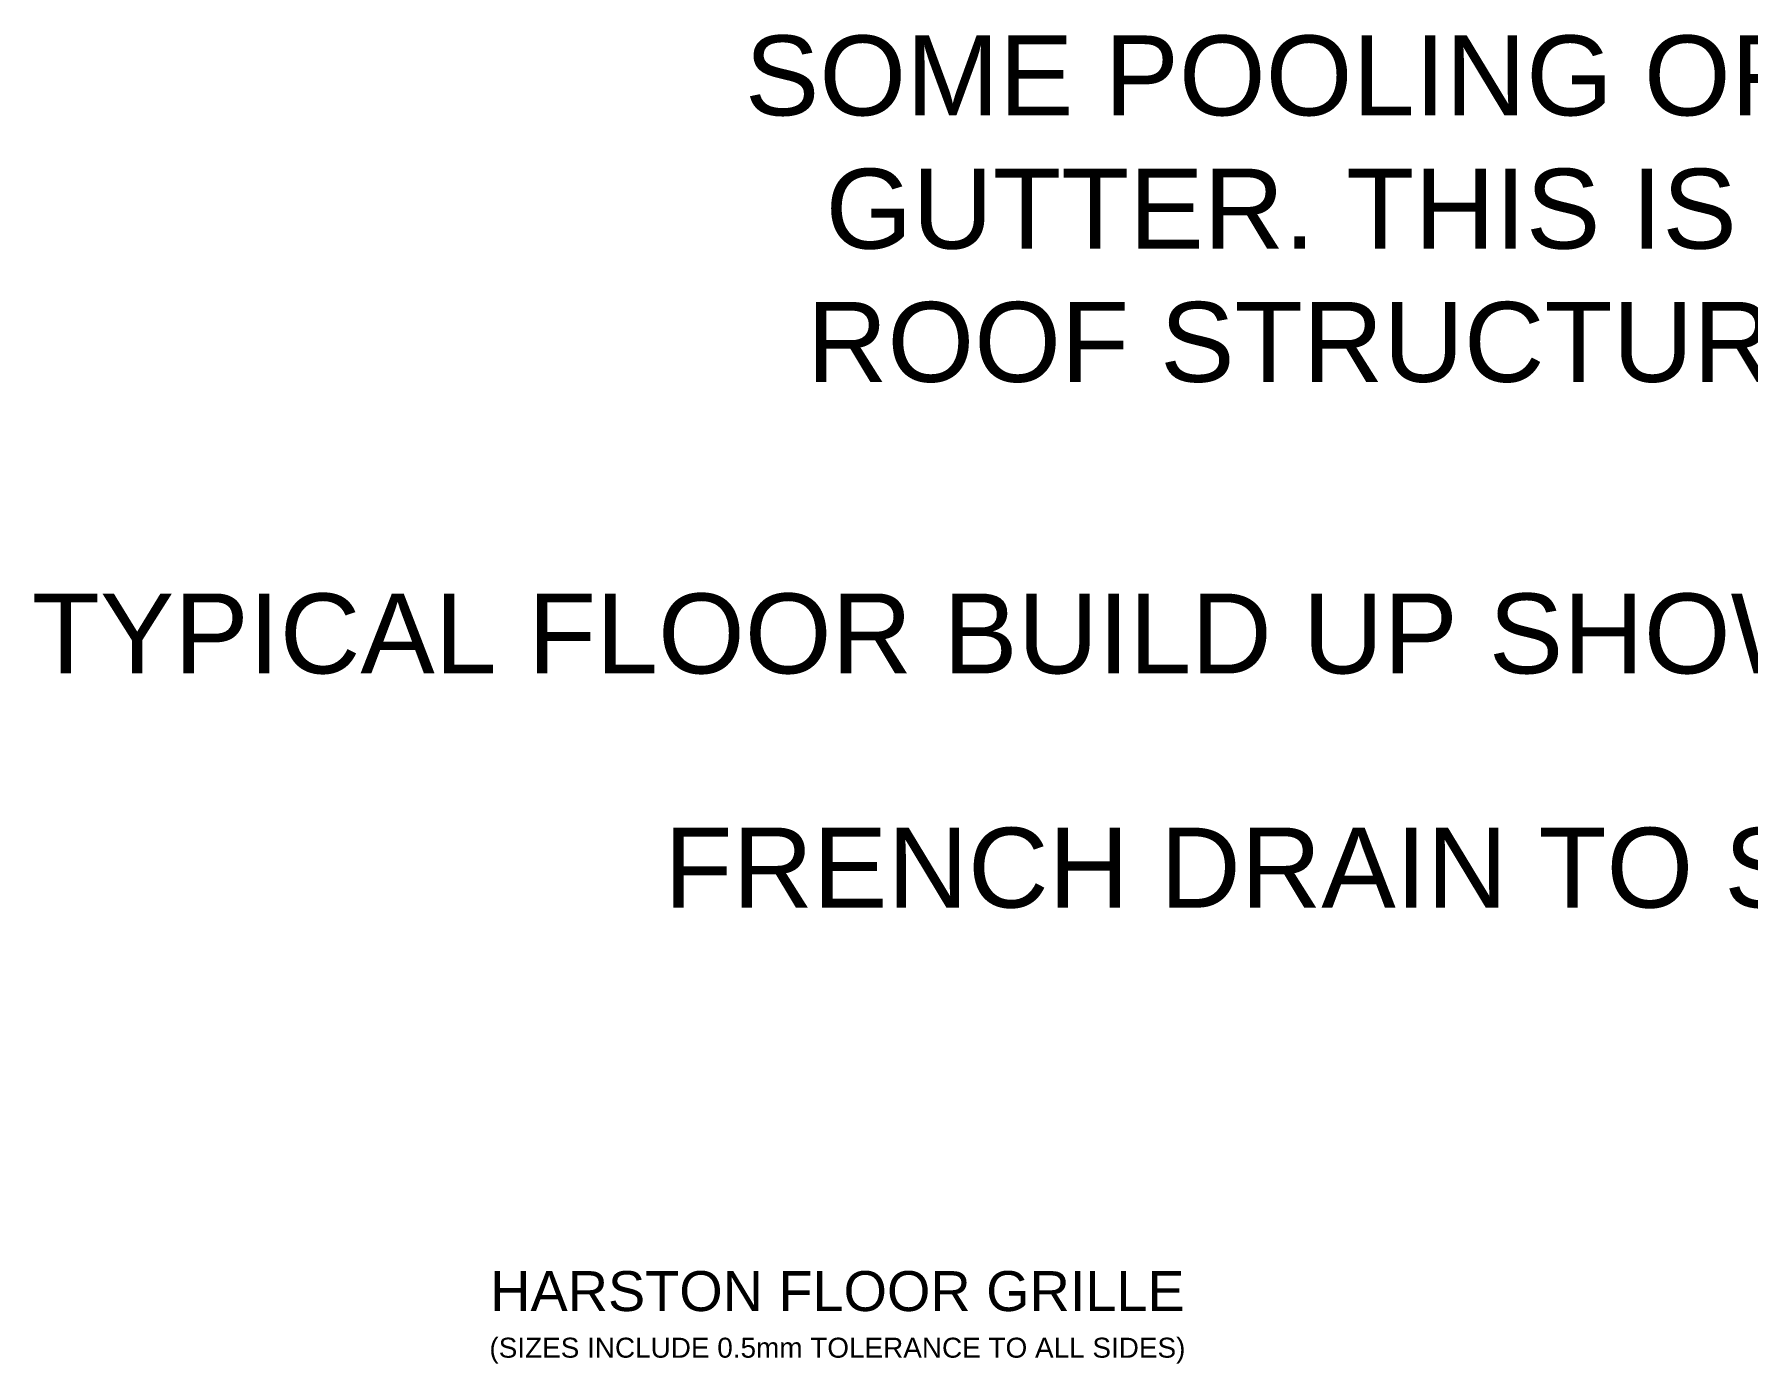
# Model space of a CAD drawing. Header units: millimetres. Extents: x 0 to 23312, y -3206 to 11448.
# Drawn here: x 10783 to 11641, y 6190 to 6855 of the extents above; entities that cross this region are included whole.
import ezdxf

# ---------------------------------------------------------------- set-up
doc = ezdxf.new("R2010")
doc.units = ezdxf.units.MM
doc.header["$LTSCALE"] = 10
doc.layers.add('02 - Notes & Text', color=251, linetype='Continuous')
doc.layers.add('31 - Elevation Column', color=7, linetype='Continuous')
doc.styles.add('1-20', font='romans.shx', dxfattribs={"width": 0.8, "height": 40})

msp = doc.modelspace()

# ---------------------------------------------------------------- texts
at = {"layer": '02 - Notes & Text', "color": 3, "char_height": 40, "attachment_point": 5, "style": '1-20'}
for s, insert, width in [('\\A1;{\\fArial|b0|i0|c0|p34;\\W1;SOME POOLING OF WATER MAY OCCUR IN THE GUTTER. THIS IS NOT DETRIMENTAL TO THE ROOF STRUCTURE AND IS TO BE EXPECTED.}', (11789.136, 6767.817), 1328.33135), ('\\A1;{\\fArial|b0|i0|c0|p34;\\W1;TYPICAL FLOOR BUILD UP SHOWN, ACTUAL FLOOR BUILD UP BY OTHERS}', (11789.136, 6551.795), 2155.40564), ('\\A1;{\\fArial|b0|i0|c0|p34;\\W1;FRENCH DRAIN TO SUIT BY BUILDER IF REQUIRED}', (11789.136, 6432.827), 2155.40564)]:
    msp.add_mtext(s, dxfattribs=dict(at, insert=insert, width=width))
at = {"layer": '31 - Elevation Column', "color": 251, "ltscale": 40, "insert": (11185.116, 6236.404), "char_height": 20, "width": 460.67554, "attachment_point": 2, "style": '1-20'}
msp.add_mtext('{\\fArial|b0|i0|c0|p34;\\W1;\\C3;HARSTON FLOOR GRILLE\\P\\H0.5x;(SIZES INCLUDE 0.5mm TOLERANCE TO ALL SIDES)}', dxfattribs=at)

doc.saveas('drawing.dxf')
